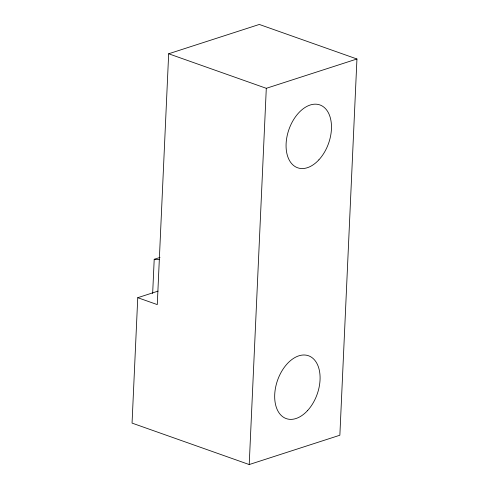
<?xml version="1.0" encoding="UTF-8"?>
<svg xmlns="http://www.w3.org/2000/svg" width="489" height="489" viewBox="0 0 489 489"><rect width="100%" height="100%" fill="white"/><g stroke="black" fill="none" stroke-linecap="round" stroke-linejoin="round"><path stroke-width="0.73" d="M137.751 297.691L132.054 423.101L249.213 464.55L339.861 435.228L356.946 58.992L259.317 24.45L168.668 53.772L157.275 304.598L137.751 297.691L158.057 291.12M152.654 293.51L154.206 259.304L160.007 257.428M249.213 464.55L266.297 88.313L356.946 58.992M154.206 259.304L159.475 259.451M168.668 53.772L266.297 88.313M307.483 410.668A33.338 21.003 -70.5 0 0 309.947 356.365A33.338 21.003 -70.5 0 0 274.72 394.513A33.338 21.003 -70.5 0 0 307.483 410.668M318.871 159.848A33.338 21.003 -70.5 0 0 321.334 105.538A33.338 21.003 -70.5 0 0 286.108 143.693A33.338 21.003 -70.5 0 0 318.871 159.848"/></g></svg>
